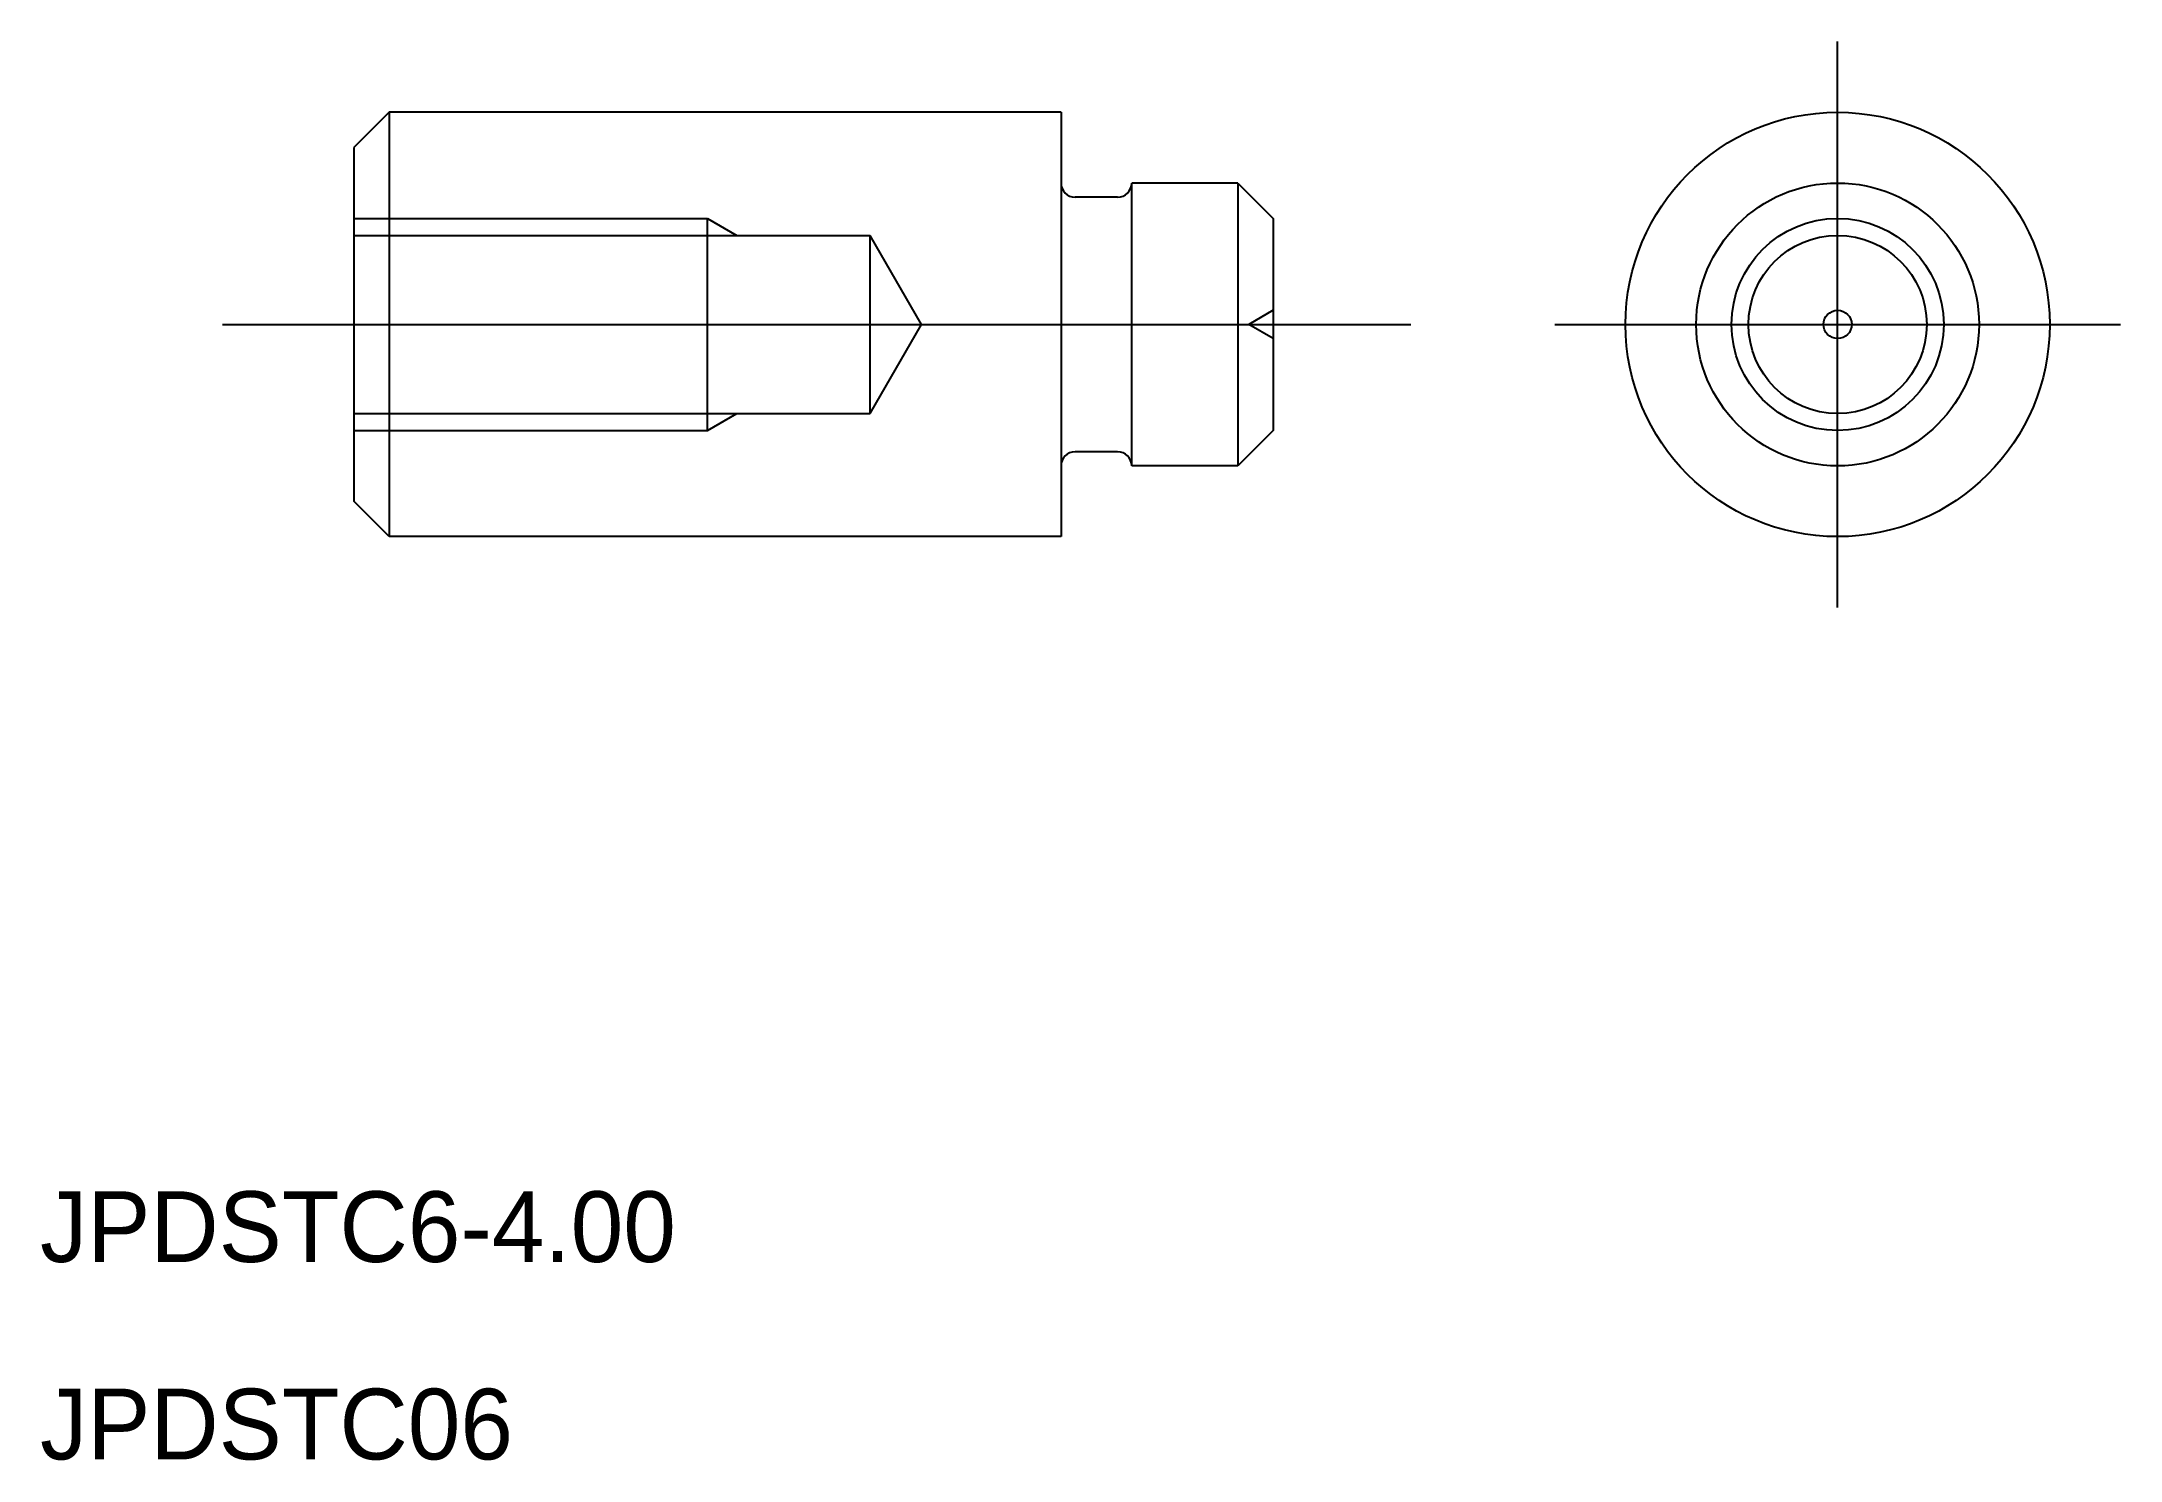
# Model space of a CAD drawing. Extents: x 531.5 to 560.9, y 574.2 to 594.2.
import ezdxf

# ---------------------------------------------------------------- set-up
doc = ezdxf.new("R2010")
doc.units = 0
doc.linetypes.add('CENTER', pattern=[50.8, 31.75, -6.35, 6.35, -6.35])
doc.linetypes.add('DASHED', pattern=[19.05, 12.7, -6.35])
doc.layers.get('0').update_dxf_attribs({"linetype": 'CONTINUOUS'})
doc.layers.add('CENTER', color=1, linetype='CENTER')

msp = doc.modelspace()

# ---------------------------------------------------------------- linework, layer by layer
at = {"color": 7, "linetype": 'CONTINUOUS'}
for p, q in [((536.4, 593.235), (535.9, 592.735)), ((545.9, 593.235), (536.4, 593.235)), ((536.4, 593.235), (536.4, 587.235)), ((545.9, 593.235), (545.9, 587.235)), ((535.9, 592.735), (535.9, 587.735)), ((548.4, 592.235), (546.9, 592.235)), ((546.9, 592.235), (546.9, 592.235)), ((546.9, 588.235), (546.9, 592.235)), ((548.4, 592.235), (548.9, 591.735)), ((548.4, 592.235), (548.4, 588.235)), ((546.7, 592.035), (546.1, 592.035)), ((548.9, 591.735), (548.9, 588.735)), ((548.9, 588.735), (548.4, 588.235)), ((546.7, 588.435), (546.1, 588.435)), ((548.4, 588.235), (546.9, 588.235)), ((536.4, 587.235), (535.9, 587.735)), ((545.9, 587.235), (536.4, 587.235))]:
    msp.add_line(p, q, dxfattribs=at)
at = {"color": 3, "linetype": 'DASHED'}
for p, q in [((535.9, 591.735), (540.9, 591.735)), ((540.9, 588.735), (540.9, 591.735)), ((535.9, 591.495), (543.2, 591.495)), ((543.2, 588.975), (543.2, 591.495)), ((543.928, 590.235), (543.2, 591.495)), ((548.9, 590.435), (548.554, 590.235)), ((543.2, 588.975), (543.928, 590.235)), ((548.9, 590.035), (548.554, 590.235)), ((535.9, 588.975), (543.2, 588.975)), ((535.9, 588.735), (540.9, 588.735))]:
    msp.add_line(p, q, dxfattribs=at)
at = {"color": 3}
for p, q in [((540.9, 591.735), (541.316, 591.495)), ((540.9, 588.735), (541.316, 588.975))]:
    msp.add_line(p, q, dxfattribs=at)
for p, q in [((537.35, 591.495), (537.35, 591.495)), ((539.3, 591.495), (539.3, 591.495))]:
    msp.add_line(p, q)
at = {"color": 7, "linetype": 'CONTINUOUS'}
for radius in [3, 2, 1.5, 0.2]:
    msp.add_circle((556.883, 590.235), radius, dxfattribs=at)
at = {"color": 3, "linetype": 'DASHED'}
msp.add_circle((556.883, 590.235), 1.26, dxfattribs=at)
at = {"color": 7, "linetype": 'CONTINUOUS'}
for centre, start, end in [((546.1, 592.235), 180, 270), ((546.7, 592.235), 270, 0), ((546.1, 588.235), 90, 180), ((546.7, 588.235), 0, 90)]:
    msp.add_arc(centre, 0.2, start, end, dxfattribs=at)
at = {"layer": 'CENTER', "color": 1, "linetype": 'CONTINUOUS'}
for p, q in [((556.883, 586.235), (556.883, 594.235)), ((552.883, 590.235), (560.883, 590.235))]:
    msp.add_line(p, q, dxfattribs=at)
at = {"layer": 'CENTER', "color": 1, "linetype": 'CENTER'}
msp.add_line((534.04, 590.235), (550.847, 590.235), dxfattribs=at)

# ---------------------------------------------------------------- texts
at = {"color": 7, "linetype": 'CONTINUOUS'}
for s, p in [('JPDSTC6-4.00', (531.461, 576.978)), ('JPDSTC06', (531.461, 574.187))]:
    msp.add_text(s, height=1, dxfattribs=at).set_placement(p)

doc.saveas('drawing.dxf')
